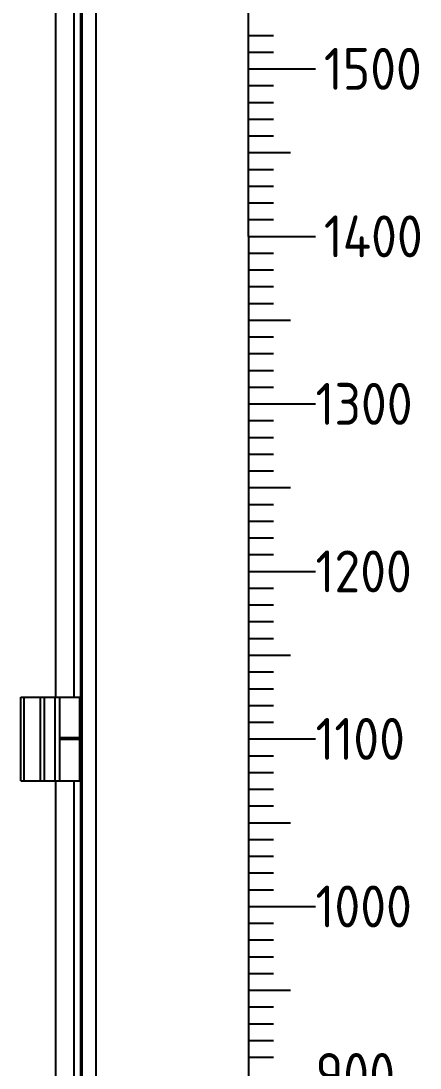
# Model space of a CAD drawing. Header units: millimetres. Extents: x 42356 to 50646, y 31507 to 39566.
# Drawn here: x 43795 to 44033, y 32778 to 33403 of the extents above; entities that cross this region are included whole.
import ezdxf
from ezdxf.enums import TextEntityAlignment as Align

# ---------------------------------------------------------------- set-up
doc = ezdxf.new("R2010")
doc.units = ezdxf.units.MM
doc.layers.add('000-PI-ORMAR', color=2, linetype='Continuous')
doc.styles.add('PI0', font='isocpeur.ttf', dxfattribs={"width": 0.9})

# ---------------------------------------------------------------- blocks, each defined once
blk = doc.blocks.new('SKALA_2100')
for p, q in [((6091.94, 12435.39), (6091.94, 13135.39)), ((6091.94, 12555.39), (6106.94, 12555.39)), ((6091.94, 12545.39), (6106.94, 12545.39)), ((6091.94, 12535.39), (6131.94, 12535.39)), ((6091.94, 12525.39), (6106.94, 12525.39)), ((6091.94, 12515.39), (6106.94, 12515.39)), ((6091.94, 12505.39), (6106.94, 12505.39)), ((6091.94, 12495.39), (6106.94, 12495.39)), ((6091.94, 12485.39), (6116.94, 12485.39)), ((6091.94, 12475.39), (6106.94, 12475.39)), ((6091.94, 12465.39), (6106.94, 12465.39)), ((6091.94, 12455.39), (6106.94, 12455.39)), ((6091.94, 12445.39), (6106.94, 12445.39)), ((6091.94, 12435.39), (6131.94, 12435.39)), ((6091.94, 12435.39), (6091.94, 11575.39)), ((6091.94, 12435.39), (6131.94, 12435.39)), ((6091.94, 12425.39), (6106.94, 12425.39)), ((6091.94, 12415.39), (6106.94, 12415.39)), ((6091.94, 12405.39), (6106.94, 12405.39)), ((6091.94, 12395.39), (6106.94, 12395.39)), ((6091.94, 12385.39), (6116.94, 12385.39)), ((6091.94, 12375.39), (6106.94, 12375.39)), ((6091.94, 12365.39), (6106.94, 12365.39)), ((6091.94, 12355.39), (6106.94, 12355.39)), ((6091.94, 12345.39), (6106.94, 12345.39)), ((6091.94, 12335.39), (6131.94, 12335.39)), ((6091.94, 12325.39), (6106.94, 12325.39)), ((6091.94, 12315.39), (6106.94, 12315.39)), ((6091.94, 12305.39), (6106.94, 12305.39)), ((6091.94, 12295.39), (6106.94, 12295.39)), ((6091.94, 12285.39), (6116.94, 12285.39)), ((6091.94, 12275.39), (6106.94, 12275.39)), ((6091.94, 12265.39), (6106.94, 12265.39)), ((6091.94, 12255.39), (6106.94, 12255.39)), ((6091.94, 12245.39), (6106.94, 12245.39)), ((6091.94, 12235.39), (6131.94, 12235.39)), ((6091.94, 12235.39), (6131.94, 12235.39)), ((6091.94, 12235.39), (6131.94, 12235.39)), ((6091.94, 12225.39), (6106.94, 12225.39)), ((6091.94, 12215.39), (6106.94, 12215.39)), ((6091.94, 12205.39), (6106.94, 12205.39)), ((6091.94, 12195.39), (6106.94, 12195.39)), ((6091.94, 12185.39), (6116.94, 12185.39)), ((6091.94, 12175.39), (6106.94, 12175.39)), ((6091.94, 12165.39), (6106.94, 12165.39)), ((6091.94, 12155.39), (6106.94, 12155.39)), ((6091.94, 12145.39), (6106.94, 12145.39)), ((6091.94, 12135.39), (6131.94, 12135.39)), ((6091.94, 12125.39), (6106.94, 12125.39)), ((6091.94, 12115.39), (6106.94, 12115.39)), ((6091.94, 12105.39), (6106.94, 12105.39)), ((6091.94, 12095.39), (6106.94, 12095.39)), ((6091.94, 12085.39), (6116.94, 12085.39)), ((6091.94, 12075.39), (6106.94, 12075.39)), ((6091.94, 12065.39), (6106.94, 12065.39)), ((6091.94, 12055.39), (6106.94, 12055.39)), ((6091.94, 12045.39), (6106.94, 12045.39)), ((6091.94, 12035.39), (6131.94, 12035.39)), ((6091.94, 12035.39), (6131.94, 12035.39)), ((6091.94, 12035.39), (6131.94, 12035.39)), ((6091.94, 12035.39), (6131.94, 12035.39)), ((6091.94, 12025.39), (6106.94, 12025.39)), ((6091.94, 12015.39), (6106.94, 12015.39)), ((6091.94, 12005.39), (6106.94, 12005.39)), ((6091.94, 11995.39), (6106.94, 11995.39)), ((6091.94, 11985.39), (6116.94, 11985.39)), ((6091.94, 11975.39), (6106.94, 11975.39)), ((6091.94, 11965.39), (6106.94, 11965.39)), ((6091.94, 11955.39), (6106.94, 11955.39)), ((6091.94, 11945.39), (6106.94, 11945.39))]:
    blk.add_line(p, q)
at = {"style": 'PI0', "width": 0.9}
for s, p in [('1500', (6136.91, 12535.39)), ('1400', (6136.91, 12435.39)), ('1300', (6131.94, 12335.39)), ('1200', (6131.94, 12235.39)), ('1100', (6131.94, 12135.39)), ('1000', (6131.94, 12035.39)), ('900', (6131.94, 11935.39))]:
    blk.add_text(s, height=25, dxfattribs=at).set_placement(p, align=Align.MIDDLE_LEFT)

msp = doc.modelspace()

# ---------------------------------------------------------------- linework, layer by layer
at = {"layer": '000-PI-ORMAR'}
for p, q in [((43831.017, 31875.989), (43831.017, 33973.989)), ((43831.767, 31975.489), (43831.767, 33972.489)), ((43840.017, 31977.989), (43840.017, 33969.989)), ((43816.017, 32998.989), (43816.017, 33823.989)), ((43827.017, 32998.989), (43827.017, 33823.989)), ((43795.217, 32998.989), (43830.367, 32998.989)), ((43795.217, 32948.989), (43795.217, 32998.989)), ((43797.217, 32948.989), (43797.217, 32998.989)), ((43806.867, 32948.989), (43806.867, 32998.989)), ((43809.217, 32948.989), (43809.217, 32998.989)), ((43809.227, 32948.989), (43809.227, 32998.989)), ((43815.717, 32948.989), (43815.717, 32998.989)), ((43818.517, 32974.789), (43818.517, 32998.989)), ((43830.367, 32974.789), (43830.367, 32998.989)), ((43818.367, 32973.789), (43830.367, 32973.789)), ((43818.367, 32948.989), (43818.367, 32973.789)), ((43818.427, 32974.789), (43830.367, 32974.789)), ((43818.427, 32973.789), (43818.427, 32974.789)), ((43818.867, 32973.789), (43818.867, 32974.789)), ((43829.867, 32973.789), (43829.867, 32974.789)), ((43830.367, 32973.789), (43830.367, 32974.789)), ((43830.367, 32948.989), (43830.367, 32973.789)), ((43795.217, 32948.989), (43830.367, 32948.989)), ((43816.017, 32123.989), (43816.017, 32948.989)), ((43827.017, 32123.989), (43827.017, 32948.989))]:
    msp.add_line(p, q, dxfattribs=at)

# ---------------------------------------------------------------- block references
msp.add_blockref('SKALA_2100', (37839.082, 20838.604))

doc.saveas('drawing.dxf')
